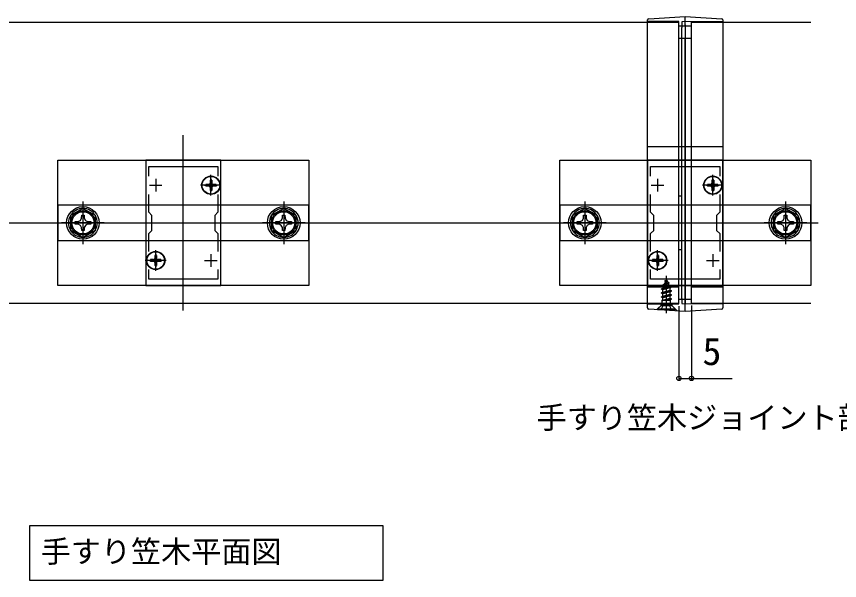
# Model space of a CAD drawing. Units: millimetres, scale not verified. Extents: x -875 to 875, y -1300 to 1292.
# Drawn here: x 230.8 to 558.8, y 351.8 to 576.7 of the extents above; entities that cross this region are included whole.
import ezdxf
from ezdxf.enums import TextEntityAlignment as Align

# ---------------------------------------------------------------- set-up
doc = ezdxf.new("R2010")
doc.units = ezdxf.units.MM
doc.header["$LTSCALE"] = 8
for name, color, linetype in [('0-1_USER1', 3, 'Continuous'), ('0-2_YKK_11', 7, 'Continuous'), ('0-4_YKK_12', 2, 'Continuous'), ('0-5_YKK_13', 4, 'Continuous'), ('0-7_YKK_D', 6, 'Continuous'), ('0-9_YSS_K', 3, 'Continuous')]:
    doc.layers.add(name, color=color, linetype=linetype)
doc.styles.add('ＭＳ ゴシック', font='')
doc.styles.get('ＭＳ ゴシック').set_extended_font_data('MS Gothic')

msp = doc.modelspace()

# ---------------------------------------------------------------- linework, layer by layer
at = {"layer": '0-1_USER1'}
msp.add_lwpolyline([(236.13, 359.652), (236.13, 373.652), (376.752, 373.652), (376.752, 351.769), (236.13, 351.769)], close=True, dxfattribs=at)
at = {"layer": '0-2_YKK_11'}
for p, q in [((286.273, 511.882), (286.273, 506.882)), ((308.273, 511.882), (308.273, 506.882)), ((486.273, 511.882), (486.273, 506.882)), ((508.273, 511.882), (508.273, 506.882)), ((283.773, 509.382), (288.773, 509.382)), ((305.773, 509.382), (310.773, 509.382)), ((483.773, 509.382), (488.773, 509.382)), ((505.773, 509.382), (510.773, 509.382)), ((283.773, 479.382), (288.773, 479.382)), ((286.273, 481.882), (286.273, 476.882)), ((305.773, 479.382), (310.773, 479.382)), ((308.273, 481.882), (308.273, 476.882)), ((483.773, 479.382), (488.773, 479.382)), ((486.273, 481.882), (486.273, 476.882)), ((505.773, 479.382), (510.773, 479.382)), ((508.273, 481.882), (508.273, 476.882))]:
    msp.add_line(p, q, dxfattribs=at)
for points in [[(282.273, 519.382), (282.273, 469.382), (312.273, 469.382), (312.273, 519.382)], [(482.273, 519.382), (482.273, 469.382), (512.273, 469.382), (512.273, 519.382)]]:
    msp.add_lwpolyline(points, close=True, dxfattribs=at)
for points in [[(283.473, 513.016), (283.473, 516.882), (311.073, 516.882), (311.073, 513.016)], [(483.473, 513.016), (483.473, 516.882), (511.073, 516.882), (511.073, 513.016)], [(283.473, 483.016), (283.473, 490.082), (284.773, 491.382), (284.773, 497.382), (283.473, 498.682), (283.473, 505.749)], [(311.073, 505.749), (311.073, 498.682), (309.773, 497.382), (309.773, 491.382), (311.073, 490.082), (311.073, 483.016)], [(483.473, 483.016), (483.473, 490.082), (484.773, 491.382), (484.773, 497.382), (483.473, 498.682), (483.473, 505.749)], [(511.073, 505.749), (511.073, 498.682), (509.773, 497.382), (509.773, 491.382), (511.073, 490.082), (511.073, 483.016)], [(311.073, 475.749), (311.073, 471.882), (283.473, 471.882), (283.473, 475.749)], [(511.073, 475.749), (511.073, 471.882), (483.473, 471.882), (483.473, 475.749)]]:
    msp.add_lwpolyline(points, dxfattribs=at)
at = {"layer": '0-4_YKK_12'}
for p, q in [((494.773, 462.382), (494.773, 574.382)), ((499.773, 462.382), (499.773, 574.382)), ((297.273, 459.382), (297.273, 529.382)), ((497.273, 459.382), (497.273, 529.382))]:
    msp.add_line(p, q, dxfattribs=at)
for points in [[(182.273, 574.382), (482.273, 574.382), (494.773, 574.382)], [(499.773, 574.382), (512.273, 574.382), (547.273, 574.382)], [(182.273, 462.382), (482.273, 462.382), (494.773, 462.382)], [(499.773, 462.382), (512.273, 462.382), (547.273, 462.382)]]:
    msp.add_lwpolyline(points, dxfattribs=at)
at = {"layer": '0-5_YKK_13'}
for p, q in [((494.773, 574.639), (482.273, 574.682)), ((482.742, 575.794), (497.273, 576.682)), ((512.273, 574.682), (495.973, 574.54)), ((497.273, 576.682), (511.803, 575.794)), ((482.273, 462.956), (482.273, 572.497)), ((494.773, 572.882), (499.773, 572.882)), ((494.773, 464.174), (494.773, 572.336)), ((495.973, 464.273), (495.973, 572.237)), ((497.273, 573.388), (497.273, 462.009)), ((497.273, 572.882), (497.273, 573.324)), ((499.773, 567.882), (499.773, 572.882)), ((512.273, 572.497), (512.273, 462.956)), ((499.773, 567.882), (494.773, 567.882)), ((497.273, 524.882), (497.273, 567.882)), ((482.273, 524.882), (512.273, 524.882)), ((308.273, 505.232), (308.273, 513.532)), ((508.273, 505.232), (508.273, 513.532)), ((312.423, 509.382), (304.123, 509.382)), ((306.223, 509.732), (306.223, 509.032)), ((307.423, 509.732), (306.223, 509.732)), ((307.423, 509.032), (306.223, 509.032)), ((308.623, 511.432), (307.923, 511.432)), ((307.923, 511.432), (307.923, 510.232)), ((307.923, 508.532), (307.923, 507.332)), ((308.623, 511.432), (308.623, 510.232)), ((308.623, 508.532), (308.623, 507.332)), ((310.323, 509.732), (309.123, 509.732)), ((310.323, 509.032), (309.123, 509.032)), ((310.323, 509.732), (310.323, 509.032)), ((512.423, 509.382), (504.123, 509.382)), ((506.223, 509.732), (506.223, 509.032)), ((507.423, 509.732), (506.223, 509.732)), ((507.423, 509.032), (506.223, 509.032)), ((508.623, 511.432), (507.923, 511.432)), ((507.923, 511.432), (507.923, 510.232)), ((507.923, 508.532), (507.923, 507.332)), ((508.623, 511.432), (508.623, 510.232)), ((508.623, 508.532), (508.623, 507.332)), ((510.323, 509.732), (509.123, 509.732)), ((510.323, 509.032), (509.123, 509.032)), ((510.323, 509.732), (510.323, 509.032)), ((308.623, 507.332), (307.923, 507.332)), ((508.623, 507.332), (507.923, 507.332)), ((257.273, 502.882), (257.273, 485.882)), ((337.273, 502.882), (337.273, 485.882)), ((457.273, 502.882), (457.273, 485.882)), ((495.973, 505.082), (494.773, 505.082)), ((537.273, 502.882), (537.273, 485.882)), ((256.75, 496.236), (256.771, 497.482)), ((336.75, 496.236), (336.771, 497.482)), ((456.75, 496.236), (456.771, 497.482)), ((536.75, 496.236), (536.771, 497.482)), ((265.773, 494.382), (248.773, 494.382)), ((345.773, 494.382), (328.773, 494.382)), ((465.773, 494.382), (448.773, 494.382)), ((545.773, 494.382), (528.773, 494.382)), ((286.273, 475.232), (286.273, 483.532)), ((486.273, 475.232), (486.273, 483.532)), ((495.973, 483.682), (494.773, 483.682)), ((290.423, 479.382), (282.123, 479.382)), ((284.223, 479.732), (284.223, 479.032)), ((285.423, 479.732), (284.223, 479.732)), ((285.423, 479.032), (284.223, 479.032)), ((286.623, 481.432), (285.923, 481.432)), ((285.923, 481.432), (285.923, 480.232)), ((286.623, 481.432), (286.623, 480.232)), ((288.323, 479.732), (287.123, 479.732)), ((288.323, 479.032), (287.123, 479.032)), ((288.323, 479.732), (288.323, 479.032)), ((490.423, 479.382), (482.123, 479.382)), ((484.223, 479.732), (484.223, 479.032)), ((485.423, 479.732), (484.223, 479.732)), ((485.423, 479.032), (484.223, 479.032)), ((486.623, 481.432), (485.923, 481.432)), ((485.923, 481.432), (485.923, 480.232)), ((486.623, 481.432), (486.623, 480.232)), ((488.323, 479.732), (487.123, 479.732)), ((488.323, 479.032), (487.123, 479.032)), ((488.323, 479.732), (488.323, 479.032)), ((285.923, 478.532), (285.923, 477.332)), ((286.623, 477.332), (285.923, 477.332)), ((286.623, 478.532), (286.623, 477.332)), ((485.923, 478.532), (485.923, 477.332)), ((486.623, 477.332), (485.923, 477.332)), ((486.623, 478.532), (486.623, 477.332)), ((489.773, 458.332), (489.773, 473.327)), ((488.74, 469.34), (488.349, 468.395)), ((488.349, 468.395), (490.842, 469.25)), ((488.373, 469.552), (490.823, 470.347)), ((488.373, 469.652), (489.026, 470.03)), ((488.373, 469.552), (488.74, 469.34)), ((488.74, 469.34), (490.472, 470.145)), ((489.773, 471.832), (489.026, 470.03)), ((489.026, 470.03), (490.197, 470.809)), ((489.173, 471.242), (489.64, 471.512)), ((489.173, 471.142), (489.173, 471.242)), ((489.173, 471.142), (489.426, 470.996)), ((489.773, 471.832), (490.197, 470.809)), ((490.197, 470.809), (490.823, 470.447)), ((490.472, 470.145), (490.823, 470.347)), ((490.472, 470.145), (490.842, 469.25)), ((490.823, 470.347), (490.823, 470.447)), ((490.842, 469.25), (491.523, 468.857)), ((482.273, 468.882), (494.773, 468.882)), ((487.773, 468.062), (491.523, 468.857)), ((487.773, 467.962), (491.523, 468.757)), ((487.773, 468.062), (488.349, 468.395)), ((487.773, 467.962), (487.773, 468.062)), ((487.773, 467.962), (488.298, 467.659)), ((491.773, 467.267), (487.773, 466.472)), ((487.773, 466.372), (491.773, 467.167)), ((487.773, 466.472), (488.298, 466.775)), ((487.773, 466.372), (487.773, 466.472)), ((487.773, 466.372), (488.298, 466.069)), ((491.138, 468.535), (488.298, 467.659)), ((488.298, 466.775), (488.298, 467.659)), ((488.298, 466.775), (491.248, 467.57)), ((491.248, 466.864), (488.298, 466.069)), ((488.298, 465.185), (488.298, 466.069)), ((488.298, 465.185), (491.248, 465.98)), ((491.138, 468.535), (491.523, 468.757)), ((491.138, 468.535), (491.248, 468.271)), ((491.248, 467.57), (491.248, 468.271)), ((491.248, 467.57), (491.773, 467.267)), ((491.248, 466.864), (491.773, 467.167)), ((491.248, 465.98), (491.248, 466.864)), ((491.248, 465.98), (491.773, 465.677)), ((491.523, 468.757), (491.523, 468.857)), ((491.773, 467.167), (491.773, 467.267)), ((487.773, 464.882), (491.773, 465.677)), ((491.773, 465.577), (487.773, 464.782)), ((487.773, 464.882), (488.298, 465.185)), ((487.773, 464.782), (487.773, 464.882)), ((487.773, 464.782), (488.298, 464.479)), ((487.994, 463.42), (488.298, 463.595)), ((491.408, 463.42), (487.994, 463.42)), ((488.138, 462.279), (488.138, 463.42)), ((491.248, 465.274), (488.298, 464.479)), ((488.298, 463.595), (488.298, 464.479)), ((488.298, 463.595), (491.248, 464.39)), ((488.414, 463.42), (491.773, 464.087)), ((491.773, 463.987), (488.917, 463.42)), ((491.248, 463.684), (490.267, 463.42)), ((491.248, 465.274), (491.773, 465.577)), ((491.248, 464.39), (491.248, 465.274)), ((491.248, 464.39), (491.773, 464.087)), ((491.248, 463.684), (491.773, 463.987)), ((491.248, 463.42), (491.248, 463.684)), ((491.408, 462.279), (491.408, 463.42)), ((491.773, 465.577), (491.773, 465.677)), ((491.773, 463.987), (491.773, 464.087)), ((499.773, 463.882), (494.773, 463.882)), ((497.273, 462.073), (497.273, 463.882)), ((482.273, 462.082), (494.773, 462.126)), ((487.523, 461.332), (485.964, 459.774)), ((486.273, 460.082), (487.903, 461.713)), ((486.273, 459.832), (486.273, 460.082)), ((486.273, 460.082), (493.273, 460.082)), ((486.273, 459.832), (493.273, 459.832)), ((487.523, 462.101), (487.523, 461.332)), ((492.023, 461.332), (487.523, 461.332)), ((491.523, 461.832), (488.023, 461.832)), ((490.918, 461.648), (489.773, 462.256)), ((491.823, 459.832), (490.918, 461.648)), ((492.023, 461.332), (492.023, 462.116)), ((494.077, 459.278), (492.023, 461.332)), ((495.973, 462.225), (512.273, 462.082))]:
    msp.add_line(p, q, dxfattribs=at)
for points in [[(482.273, 572.497), (482.273, 572.834), (482.273, 573.165), (482.273, 573.489), (482.273, 573.796), (482.273, 574.084), (482.273, 574.352), (482.273, 574.59), (482.273, 574.798), (482.273, 574.974), (482.273, 575.112), (482.273, 575.212), (482.273, 575.274), (482.273, 575.295)], [(494.773, 572.336), (494.773, 572.613), (494.773, 572.886), (494.773, 573.152), (494.773, 573.405), (494.773, 573.642), (494.773, 573.862), (494.773, 574.058), (494.773, 574.23), (494.773, 574.374), (494.773, 574.488), (494.773, 574.571), (494.773, 574.622), (494.773, 574.639)], [(495.973, 574.54), (495.973, 574.523), (495.973, 574.473), (495.973, 574.39), (495.973, 574.277), (495.973, 574.133), (495.973, 573.961), (495.973, 573.765), (495.973, 573.547), (495.973, 573.308), (495.973, 573.056), (495.973, 572.791), (495.973, 572.516), (495.973, 572.237)], [(497.273, 573.388), (497.273, 573.733), (497.273, 574.072), (497.273, 574.405), (497.273, 574.728), (497.273, 575.034), (497.273, 575.323), (497.273, 575.592), (497.273, 575.835), (497.273, 576.052), (497.273, 576.24), (497.273, 576.397), (497.273, 576.52), (497.273, 576.61), (497.273, 576.664), (497.273, 576.682)], [(512.273, 575.295), (512.273, 575.274), (512.273, 575.212), (512.273, 575.112), (512.273, 574.974), (512.273, 574.798), (512.273, 574.59), (512.273, 574.352), (512.273, 574.084), (512.273, 573.796), (512.273, 573.489), (512.273, 573.165), (512.273, 572.834), (512.273, 572.497)], [(255.419, 494.906), (256.288, 495.367), (256.75, 496.236)], [(256.771, 497.482), (257.774, 497.482), (257.796, 496.236)], [(257.796, 496.236), (258.258, 495.367), (259.126, 494.906)], [(335.419, 494.906), (336.288, 495.367), (336.75, 496.236)], [(336.771, 497.482), (337.774, 497.482), (337.796, 496.236)], [(337.796, 496.236), (338.258, 495.367), (339.126, 494.906)], [(455.419, 494.906), (456.288, 495.367), (456.75, 496.236)], [(456.771, 497.482), (457.774, 497.482), (457.796, 496.236)], [(457.796, 496.236), (458.258, 495.367), (459.126, 494.906)], [(535.419, 494.906), (536.288, 495.367), (536.75, 496.236)], [(536.771, 497.482), (537.774, 497.482), (537.796, 496.236)], [(537.796, 496.236), (538.258, 495.367), (539.126, 494.906)], [(255.419, 493.859), (254.173, 493.881), (254.173, 494.884), (255.419, 494.906)], [(256.75, 492.529), (256.288, 493.397), (255.419, 493.859)], [(257.796, 492.529), (257.774, 491.282), (256.771, 491.282), (256.75, 492.529)], [(259.126, 493.859), (258.258, 493.397), (257.796, 492.529)], [(259.126, 494.906), (260.373, 494.884), (260.373, 493.881), (259.126, 493.859)], [(335.419, 493.859), (334.173, 493.881), (334.173, 494.884), (335.419, 494.906)], [(336.75, 492.529), (336.288, 493.397), (335.419, 493.859)], [(337.796, 492.529), (337.774, 491.282), (336.771, 491.282), (336.75, 492.529)], [(339.126, 493.859), (338.258, 493.397), (337.796, 492.529)], [(339.126, 494.906), (340.373, 494.884), (340.373, 493.881), (339.126, 493.859)], [(455.419, 493.859), (454.173, 493.881), (454.173, 494.884), (455.419, 494.906)], [(456.75, 492.529), (456.288, 493.397), (455.419, 493.859)], [(457.796, 492.529), (457.774, 491.282), (456.771, 491.282), (456.75, 492.529)], [(459.126, 493.859), (458.258, 493.397), (457.796, 492.529)], [(459.126, 494.906), (460.373, 494.884), (460.373, 493.881), (459.126, 493.859)], [(535.419, 493.859), (534.173, 493.881), (534.173, 494.884), (535.419, 494.906)], [(536.75, 492.529), (536.288, 493.397), (535.419, 493.859)], [(537.796, 492.529), (537.774, 491.282), (536.771, 491.282), (536.75, 492.529)], [(539.126, 493.859), (538.258, 493.397), (537.796, 492.529)], [(539.126, 494.906), (540.373, 494.884), (540.373, 493.881), (539.126, 493.859)], [(488.373, 469.552), (488.373, 469.652), (490.823, 470.447)], [(499.773, 463.882), (499.773, 468.882), (512.273, 468.882)], [(482.273, 460.47), (482.273, 460.483), (482.273, 460.523), (482.273, 460.588), (482.273, 460.679), (482.273, 460.794), (482.273, 460.932), (482.273, 461.093), (482.273, 461.275), (482.273, 461.474), (482.273, 461.691), (482.273, 461.923), (482.273, 462.167), (482.273, 462.421), (482.273, 462.685), (482.273, 462.956)], [(494.773, 462.126), (494.773, 462.14), (494.773, 462.184), (494.773, 462.255), (494.773, 462.354), (494.773, 462.479), (494.773, 462.629), (494.773, 462.801), (494.773, 462.993), (494.773, 463.205), (494.773, 463.431), (494.773, 463.669), (494.773, 463.917), (494.773, 464.174)], [(495.973, 464.273), (495.973, 464.017), (495.973, 463.77), (495.973, 463.531), (495.973, 463.305), (495.973, 463.095), (495.973, 462.901), (495.973, 462.728), (495.973, 462.579), (495.973, 462.454), (495.973, 462.355), (495.973, 462.283), (495.973, 462.239), (495.973, 462.225)], [(512.273, 462.956), (512.273, 462.685), (512.273, 462.421), (512.273, 462.167), (512.273, 461.923), (512.273, 461.691), (512.273, 461.474), (512.273, 461.275), (512.273, 461.093), (512.273, 460.932), (512.273, 460.794), (512.273, 460.679), (512.273, 460.588), (512.273, 460.523), (512.273, 460.483), (512.273, 460.47)], [(511.803, 459.971), (497.273, 459.082), (482.742, 459.971)], [(487.723, 459.832), (488.628, 461.648), (489.773, 462.256)], [(493.273, 459.832), (493.273, 460.082), (491.642, 461.713)], [(497.273, 459.082), (497.273, 459.098), (497.273, 459.144), (497.273, 459.221), (497.273, 459.328), (497.273, 459.464), (497.273, 459.626), (497.273, 459.816), (497.273, 460.029), (497.273, 460.264), (497.273, 460.519), (497.273, 460.793), (497.273, 461.081), (497.273, 461.38), (497.273, 461.69), (497.273, 462.009)]]:
    msp.add_lwpolyline(points, dxfattribs=at)
for points in [[(347.273, 519.382), (347.273, 469.382), (247.273, 469.382), (247.273, 519.382)], [(547.273, 519.382), (547.273, 469.382), (447.273, 469.382), (447.273, 519.382)], [(247.273, 487.382), (347.273, 487.382), (347.273, 501.382), (247.273, 501.382)], [(262.273, 497.269), (257.273, 500.156), (252.273, 497.269), (252.273, 491.496), (257.273, 488.609), (262.273, 491.496)], [(342.273, 497.269), (337.273, 500.156), (332.273, 497.269), (332.273, 491.496), (337.273, 488.609), (342.273, 491.496)], [(447.273, 487.382), (547.273, 487.382), (547.273, 501.382), (447.273, 501.382)], [(462.273, 497.269), (457.273, 500.156), (452.273, 497.269), (452.273, 491.496), (457.273, 488.609), (462.273, 491.496)], [(542.273, 497.269), (537.273, 500.156), (532.273, 497.269), (532.273, 491.496), (537.273, 488.609), (542.273, 491.496)]]:
    msp.add_lwpolyline(points, close=True, dxfattribs=at)
for centre, radius in [((308.273, 509.382), 3.65), ((308.273, 509.382), 3.5), ((508.273, 509.382), 3.65), ((508.273, 509.382), 3.5), ((257.273, 494.382), 6.5), ((257.273, 494.382), 4.907), ((257.273, 494.382), 4.432), ((337.273, 494.382), 6.5), ((337.273, 494.382), 4.907), ((337.273, 494.382), 4.432), ((457.273, 494.382), 6.5), ((457.273, 494.382), 4.907), ((457.273, 494.382), 4.432), ((537.273, 494.382), 6.5), ((537.273, 494.382), 4.907), ((537.273, 494.382), 4.432), ((286.273, 479.382), 3.65), ((286.273, 479.382), 3.5), ((486.273, 479.382), 3.65), ((486.273, 479.382), 3.5)]:
    msp.add_circle(centre, radius, dxfattribs=at)
for centre, radius, start, end in [((482.773, 575.295), 0.5, 93.5, 180), ((511.773, 575.295), 0.5, 0, 86.5), ((307.423, 510.232), 0.5, 270, 0), ((307.423, 508.532), 0.5, 0, 90), ((309.123, 510.232), 0.5, 180, 270), ((309.123, 508.532), 0.5, 90, 180), ((507.423, 510.232), 0.5, 270, 0), ((507.423, 508.532), 0.5, 0, 90), ((509.123, 510.232), 0.5, 180, 270), ((509.123, 508.532), 0.5, 90, 180), ((257.273, 494.382), 5.75, 90.40815, 149.59185), ((257.273, 494.382), 5.75, 30.40815, 89.59185), ((337.273, 494.382), 5.75, 90.40815, 149.59185), ((337.273, 494.382), 5.75, 30.40815, 89.59185), ((457.273, 494.382), 5.75, 90.40815, 149.59185), ((457.273, 494.382), 5.75, 30.40815, 89.59185), ((537.273, 494.382), 5.75, 90.40815, 149.59185), ((537.273, 494.382), 5.75, 30.40815, 89.59185), ((257.273, 494.382), 5.75, 150.40815, 209.59185), ((257.273, 494.382), 5.75, 330.40815, 29.59185), ((337.273, 494.382), 5.75, 150.40815, 209.59185), ((337.273, 494.382), 5.75, 330.40815, 29.59185), ((457.273, 494.382), 5.75, 150.40815, 209.59185), ((457.273, 494.382), 5.75, 330.40815, 29.59185), ((537.273, 494.382), 5.75, 150.40815, 209.59185), ((537.273, 494.382), 5.75, 330.40815, 29.59185), ((257.273, 494.382), 5.75, 210.40815, 269.59185), ((257.273, 494.382), 5.75, 270.40815, 329.59185), ((337.273, 494.382), 5.75, 210.40815, 269.59185), ((337.273, 494.382), 5.75, 270.40815, 329.59185), ((457.273, 494.382), 5.75, 210.40815, 269.59185), ((457.273, 494.382), 5.75, 270.40815, 329.59185), ((537.273, 494.382), 5.75, 210.40815, 269.59185), ((537.273, 494.382), 5.75, 270.40815, 329.59185), ((285.423, 480.232), 0.5, 270, 0), ((285.423, 478.532), 0.5, 0, 90), ((287.123, 480.232), 0.5, 180, 270), ((287.123, 478.532), 0.5, 90, 180), ((485.423, 480.232), 0.5, 270, 0), ((485.423, 478.532), 0.5, 0, 90), ((487.123, 480.232), 0.5, 180, 270), ((487.123, 478.532), 0.5, 90, 180), ((482.773, 460.47), 0.5, 180, 266.5), ((487.338, 462.279), 0.8, 315, 0), ((492.208, 462.279), 0.8, 180, 225), ((511.773, 460.47), 0.5, 273.5, 0)]:
    msp.add_arc(centre, radius, start, end, dxfattribs=at)
at = {"layer": '0-7_YKK_D'}
for p, q in [((494.773, 461.126), (494.773, 431.382)), ((499.773, 461.382), (499.773, 431.382))]:
    msp.add_line(p, q, dxfattribs=at)
msp.add_lwpolyline([(494.773, 432.382), (499.773, 432.382), (515.966, 432.382)], dxfattribs=at)
for centre in [(494.773, 432.382), (499.773, 432.382)]:
    msp.add_circle(centre, 0.875, dxfattribs=at)
at = {"layer": '0-9_YSS_K'}
msp.add_line((137.273, 494.382), (550.273, 494.382), dxfattribs=at)

# ---------------------------------------------------------------- texts
at = {"layer": '0-1_USER1', "style": 'ＭＳ ゴシック'}
for s, p in [('手すり笠木ジョイント部', (438.021, 409.689)), ('手すり笠木平面図', (240.436, 356.306))]:
    msp.add_text(s, height=8.798, dxfattribs=at).set_placement(p, align=Align.BOTTOM_LEFT)
at = {"layer": '0-7_YKK_D', "style": 'ＭＳ ゴシック'}
msp.add_text('5', height=11, dxfattribs=at).set_placement((504.165, 434.382), align=Align.BOTTOM_LEFT)

doc.saveas('drawing.dxf')
